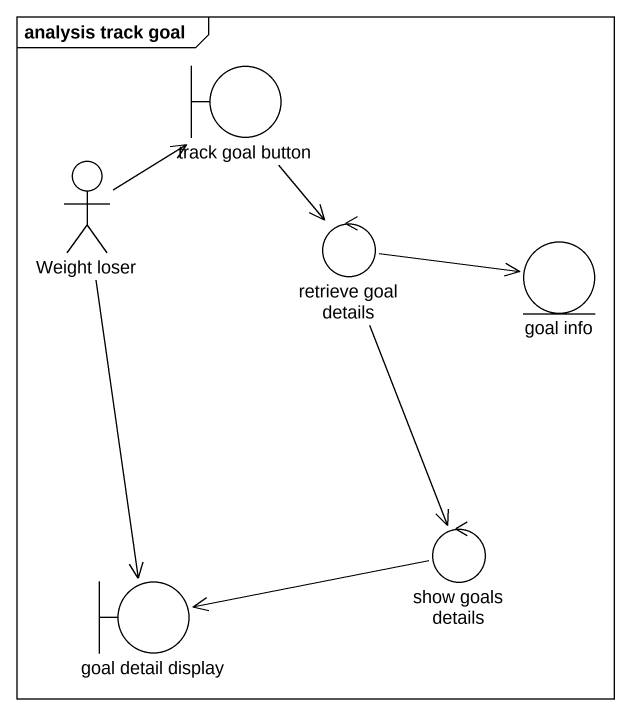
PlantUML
@startuml
mainframe analysis track goal
boundary "track goal button" as track_goal_button
actor "Weight loser" as Weight_loser
control "retrieve goal details" as retrieve_goal_details
entity "goal info" as goal_info
control "show goals details" as show_goals_details
boundary "goal detail display" as goal_detail_display
track_goal_button --> retrieve_goal_details
Weight_loser -up-> track_goal_button
Weight_loser --> goal_detail_display
retrieve_goal_details -right-> goal_info
retrieve_goal_details --> show_goals_details
show_goals_details -left-> goal_detail_display
@enduml
